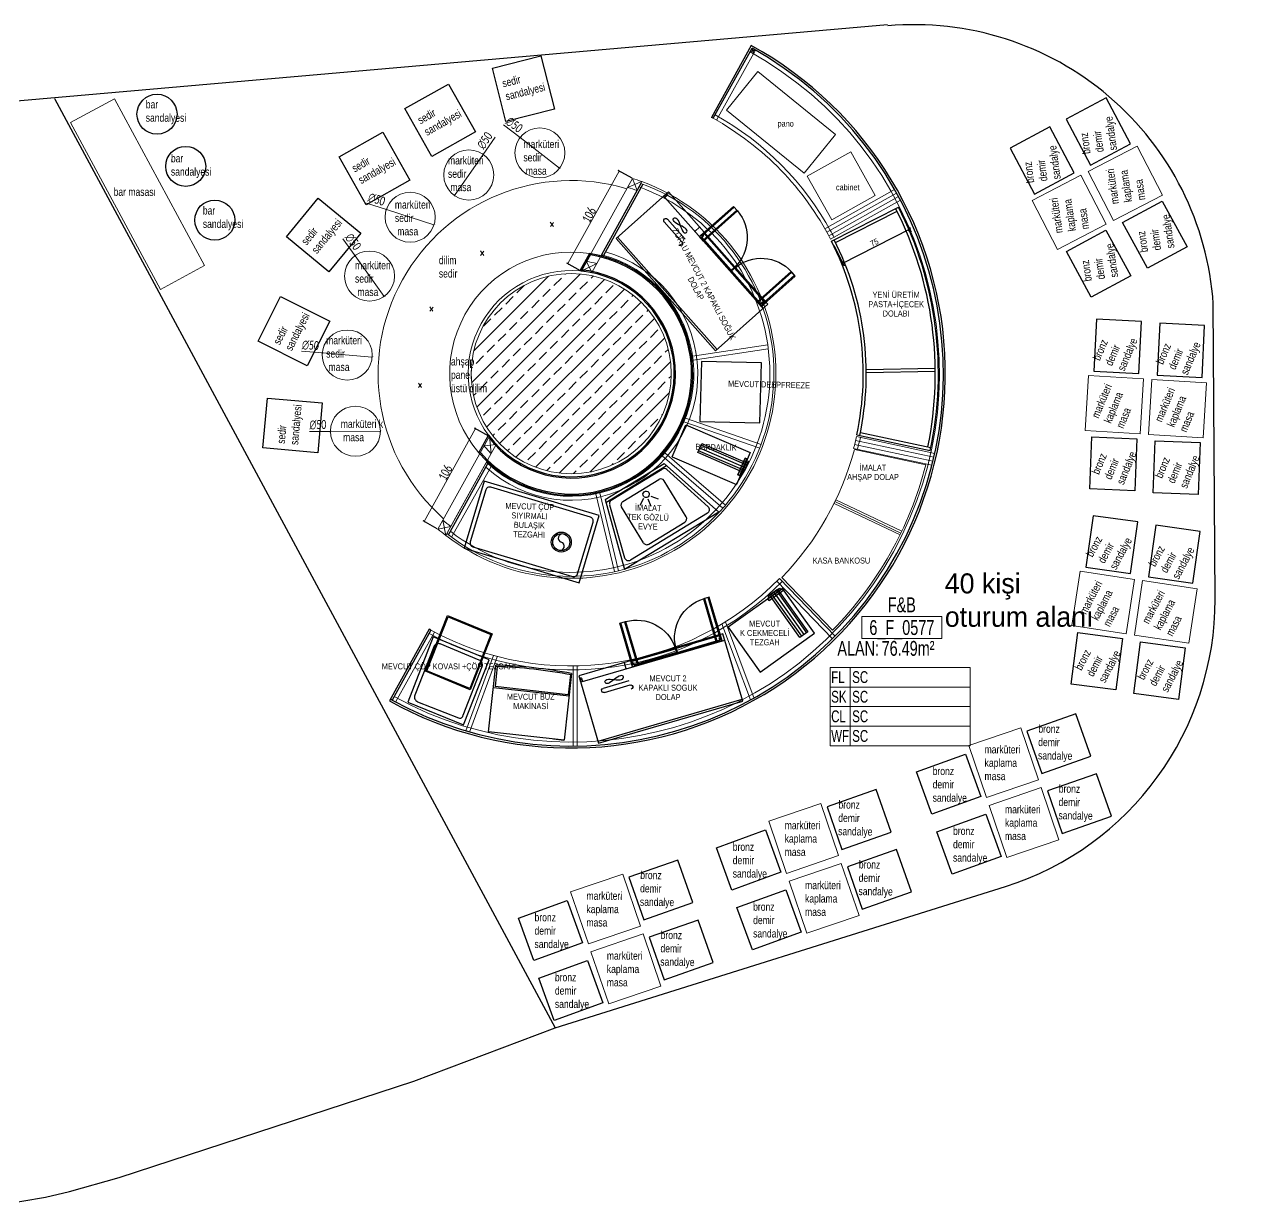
# Model space of a CAD drawing. Header units: millimetres. Extents: x 210628 to 232146, y -111309 to -91563.
# Drawn here: x 224331 to 225564, y -95809 to -94630 of the extents above; entities that cross this region are included whole.
import ezdxf
from ezdxf.enums import TextEntityAlignment as Align

# ---------------------------------------------------------------- set-up
doc = ezdxf.new("R2010")
doc.units = ezdxf.units.MM
doc.header["$PDMODE"] = 2
doc.layers.get('0').update_dxf_attribs({"lineweight": 20})
for name, color, linetype, lineweight in [('ahsap', 34, 'Continuous', 25), ('ahşap kesit', 30, 'Continuous', 30), ('alcıpan', 14, 'Continuous', 25), ('demir-1', 103, 'Continuous', 20), ('KP', 167, 'Continuous', 30), ('mermer', 142, 'Continuous', 15), ('tefris', 30, 'Continuous', 0), ('tefrişoturum', 59, 'Continuous', 25), ('zemin yazı', 7, 'Continuous', 15), ('ölçü', 251, 'Continuous', 5)]:
    doc.layers.add(name, color=color, linetype=linetype, lineweight=lineweight)
for name, color, linetype in [('makine ekipman', 187, 'Continuous'), ('S-COLS', 6, 'Continuous'), ('XR_FA_ARC_F0_UNIFREE$0$A960MN_Other Building', 8, 'Continuous'), ('yazı', 11, 'Continuous')]:
    doc.layers.add(name, color=color, linetype=linetype)
doc.styles.add('ATU', font='GOTHIC.TTF', dxfattribs={"width": 0.8})
doc.styles.add('uban', font='GOTHIC.TTF')
doc.styles.add('UBN', font='GOTHIC.TTF', dxfattribs={"width": 0.8})
doc.styles.add('XR_FA_ARC_F0_GA_ANNO_Room-Tag$0$FA-TXT_ROOM-TAG', font='ARIALN.TTF', dxfattribs={"width": 0.85})
doc.styles.add('Ölçü50', font='calibri.ttf', dxfattribs={"width": 0.7})
doc.dimstyles.new('olcu10', dxfattribs={"dimtxt": 9, "dimasz": 2, "dimexe": 1.25, "dimexo": 0.625, "dimgap": 0.5, "dimtad": 1, "dimdec": 1, "dimrnd": 0.5, "dimzin": 9, "dimtxsty": 'Ölçü50', "dimblk": 'ARCHTICK', "dimcen": 2, "dimclrd": 256, "dimclre": 256, "dimclrt": 6, "dimazin": 2, "dimtfac": 1, "dimtdec": 1, "dimtix": 1, "dimtmove": 0, "dimatfit": 3, "dimldrblk": 'ARCHTICK', "dimfxl": 1, "dimlwd": -1, "dimarcsym": 0})
doc.dimstyles.new('U_DIM_1_20', dxfattribs={"dimtxt": 6, "dimasz": 3, "dimexe": 3, "dimexo": 5, "dimgap": 1, "dimtad": 1, "dimdec": 1, "dimrnd": 0.5, "dimzin": 11, "dimtxsty": 'ATU', "dimblk": 'OBLIQUE', "dimcen": 1.5, "dimdle": 1.25, "dimclrd": 251, "dimclre": 251, "dimclrt": 1, "dimadec": 0, "dimazin": 0, "dimtfac": 1.25, "dimtdec": 1, "dimtix": 1, "dimtofl": 0, "dimtmove": 1, "dimatfit": 3, "dimldrblk": 'OBLIQUE', "dimfxl": 5, "dimtolj": 1, "dimtzin": 0, "dimarcsym": 0})

# ---------------------------------------------------------------- blocks, each defined once
blk = doc.blocks.new('XR_FA_ARC_F0_GA_ANNO_Room-Tag$0$FA-ROOM-TAG')
for points in [[(-400, 109), (400, 109), (400, -109), (-400, -109)], [(-716, -398), (-516, -398), (-516, -594), (-716, -594)], [(-516, -398), (684, -398), (684, -594), (-516, -594)], [(-716, -594), (-516, -594), (-516, -790), (-716, -790)], [(-516, -594), (684, -594), (684, -790), (-516, -790)], [(-716, -790), (-516, -790), (-516, -986), (-716, -986)], [(-516, -790), (684, -790), (684, -986), (-516, -986)], [(-716, -986), (-516, -986), (-516, -1182), (-716, -1182)], [(-516, -986), (684, -986), (684, -1182), (-516, -1182)]]:
    blk.add_lwpolyline(points, close=True)
at = {"style": 'XR_FA_ARC_F0_GA_ANNO_Room-Tag$0$FA-TXT_ROOM-TAG', "width": 0.85}
for s, height, p in [('ALAN:', 148, (-644, -282)), ('FL', 118, (-706, -554)), ('SK', 118, (-706, -750)), ('CL', 118, (-706, -946)), ('WF', 118, (-706, -1142))]:
    blk.add_text(s, height=height, dxfattribs=at).set_placement(p)
blk.add_attdef('ROOM_NAME', text='', height=148, dxfattribs=at).set_placement((0, 301), align=Align.TOP_CENTER)
blk.add_attdef('ROOM_NO', text='', height=148, dxfattribs=at).set_placement((0, 0), align=Align.MIDDLE_CENTER)
for tag, p, height in [('ROOM_AREA', (-202, -282), 148), ('FL_TYPE', (-496, -554), 118), ('SK_TYPE', (-496, -750), 118), ('CL_TYPE', (-496, -946), 118), ('WF_TYPE', (-496, -1142), 118)]:
    blk.add_attdef(tag, p, '', height=height, dxfattribs=at)
at = {"style": 'XR_FA_ARC_F0_GA_ANNO_Room-Tag$0$FA-TXT_ROOM-TAG', "width": 0.85, "flags": 1}
for tag, p in [('ROOM_NAME_TR', (-716, -1332)), ('ROOM_PHASE', (-716, -1482)), ('SUB_ZONE', (-716, -1632)), ('SCOPE', (-716, -1782))]:
    blk.add_attdef(tag, p, '', height=118, dxfattribs=at)
blk = doc.blocks.new('çöp kova1')
at = {"extrusion": (1.52846e-08, -6.3311e-09, 1)}
blk.add_lwpolyline([(0, 0), (-0.9, -60.2), (69.1, -60.2), (70, 0)], close=True, dxfattribs=at)
blk.add_lwpolyline([(4, -9), (4, -53, 0.563333), (8.1, -56.2), (60.1, -56.2, 0.414214), (65.1, -51.2), (66, -9, 0.414214), (61, -4), (9, -4, 0.414214)], format="xyb", close=True, dxfattribs=at)
at = {"extrusion": (1.52846e-08, -6.3311e-09, 1), "elevation": 0}
for points in [[(35.2, -5.3), (95.2, -5.3), (94.3, -53.6), (34.3, -53.6)], [(36.2, -6.3), (94.2, -6.3), (93.3, -52.6), (35.3, -52.6)]]:
    blk.add_lwpolyline(points, close=True, dxfattribs=at)
blk = doc.blocks.new('buzmak')
at = {"extrusion": (1.52846e-08, -6.3311e-09, 1)}
for p, q in [((-65.7, 74.5, 0), (-45.5, 74.5, 0)), ((-45.5, 0.9, 0), (-45.5, 74.5, 0)), ((-44.4, 75.9, 0), (-44.4, 0, 0)), ((-65.6, 0.9, 0), (-45.5, 0.9, 0)), ((0, 10.6, 0), (0, 0.3, 0))]:
    blk.add_line(p, q, dxfattribs=at)
at = {"extrusion": (1.74201e-08, -5.04902e-09, 1)}
blk.add_lwpolyline([(-67, 0), (0, 0), (0, 76), (-67, 76)], dxfattribs=at)
at = {"extrusion": (-1.52846e-08, 6.3311e-09, -1)}
for major_axis, start_param, end_param in [((-501.2, 6.3, 0), -0.08854, 0.063224), ((-499.8, 2.8, 0), -0.081777, 0.070206)]:
    blk.add_ellipse((432.8, 38, 0), major_axis=major_axis, ratio=1, start_param=start_param, end_param=end_param, dxfattribs=at)
blk = doc.blocks.new('pasta+içecekdışhatlar')
at = {"layer": 'makine ekipman'}
for p, q in [((24.1, 72), (-2.1, 1.7)), ((25.9, 68.1), (0.7, 0.7)), ((217.3, 65), (239.3, -0.4)), ((219.2, 68.8), (243.1, -2.3)), ((75.1, -14.8), (84, 53.6)), ((78, -15.2), (87, 53.2))]:
    blk.add_line(p, q, dxfattribs=at)
for centre, radius, start, end in [((126.2, 345.5), 294.9, 249.5311, 288.5735), ((126.2, 345.5), 291.9, 249.531, 288.5735), ((126.2, 345.4), 366.9, 249.5301, 288.5719), ((126.2, 345.5), 363.9, 250.0038, 288.5732)]:
    blk.add_arc(centre, radius, start, end, dxfattribs=at)
blk = doc.blocks.new('dsfsdgfg')
at = {"layer": 'makine ekipman', "extrusion": (-6.33828e-09, 1.52816e-08, 1)}
for p, q in [((226713.4, -84147.3, 0), (226563.4, -84147.3, 0)), ((226563.4, -84147.3, 0), (226563.5, -84217.3, 0)), ((226713.4, -84149.3, 0), (226563.4, -84149.3, 0)), ((226713.5, -84217.3, 0), (226713.4, -84147.3, 0)), ((226693.7, -84194.2, 0), (226667, -84194.2, 0)), ((226667, -84198.5, 0), (226693.7, -84198.5, 0)), ((226711.5, -84210.8, 0), (226563.5, -84210.8, 0)), ((226568.4, -84210.8, 0), (226566.4, -84210.8, 0)), ((226566.4, -84210.8, 0), (226566.4, -84214.3, 0)), ((226572.4, -84210.8, 0), (226566.4, -84210.8, 0)), ((226566.4, -84210.8, 0), (226566.5, -84256.3, 0)), ((226566.4, -84211.3, 0), (226566.4, -84217.3, 0)), ((226566.4, -84212.3, 0), (226566.4, -84216.3, 0)), ((226568.4, -84214.3, 0), (226568.4, -84210.8, 0)), ((226612.6, -84211.3, 0), (226568.4, -84211.3, 0)), ((226612.6, -84212.3, 0), (226568.4, -84212.3, 0)), ((226571.5, -84256.3, 0), (226571.4, -84210.8, 0)), ((226572.5, -84256.3, 0), (226572.4, -84210.8, 0)), ((226612.6, -84217.3, 0), (226612.6, -84211.3, 0)), ((226612.6, -84216.3, 0), (226612.6, -84212.3, 0)), ((226613.3, -84217.3, 0), (226613.3, -84211.3, 0)), ((226613.3, -84211.3, 0), (226657.5, -84211.3, 0)), ((226613.3, -84216.3, 0), (226613.3, -84212.3, 0)), ((226613.3, -84212.3, 0), (226657.5, -84212.3, 0)), ((226653.5, -84210.8, 0), (226659.5, -84210.8, 0)), ((226653.5, -84256.3, 0), (226653.5, -84210.8, 0)), ((226654.5, -84256.3, 0), (226654.5, -84210.8, 0)), ((226657.5, -84214.3, 0), (226657.5, -84210.8, 0)), ((226657.5, -84210.8, 0), (226659.5, -84210.8, 0)), ((226659.5, -84210.8, 0), (226659.5, -84214.3, 0)), ((226659.5, -84210.8, 0), (226659.5, -84256.3, 0)), ((226659.5, -84211.3, 0), (226659.5, -84217.3, 0)), ((226659.5, -84212.3, 0), (226659.5, -84216.3, 0)), ((226666.5, -84217.3, 0), (226666.5, -84211.3, 0)), ((226711.5, -84214.3, 0), (226711.5, -84210.8, 0)), ((226711.5, -84210.8, 0), (226713.5, -84210.8, 0)), ((226713.5, -84210.8, 0), (226713.5, -84214.3, 0)), ((226563.5, -84217.3, 0), (226713.5, -84217.3, 0)), ((226566.4, -84216.3, 0), (226612.6, -84216.3, 0)), ((226566.4, -84217.3, 0), (226612.6, -84217.3, 0)), ((226567.4, -84214.8, 0), (226567.5, -84256.3, 0)), ((226659.5, -84216.3, 0), (226613.3, -84216.3, 0)), ((226659.5, -84217.3, 0), (226613.3, -84217.3, 0)), ((226658.5, -84214.8, 0), (226658.5, -84256.3, 0)), ((226566.5, -84256.3, 0), (226572.5, -84256.3, 0)), ((226567.5, -84256.3, 0), (226571.5, -84256.3, 0)), ((226659.5, -84256.3, 0), (226653.5, -84256.3, 0)), ((226658.5, -84256.3, 0), (226654.5, -84256.3, 0))]:
    blk.add_line(p, q, dxfattribs=at)
at = {"layer": 'makine ekipman', "extrusion": (6.33828e-09, -1.52816e-08, -1)}
blk.add_lwpolyline([(-226687.6, -84205.8), (-226686.1, -84205.7), (-226684.4, -84205.2), (-226682.6, -84204.6), (-226680.6, -84203.8), (-226678.7, -84203.1), (-226676.8, -84202.5), (-226675.1, -84202), (-226673.7, -84201.8), (-226672.5, -84202), (-226671.7, -84202.5), (-226671.2, -84203.1), (-226671, -84203.8), (-226671.2, -84204.6), (-226671.7, -84205.2), (-226672.5, -84205.7), (-226673.7, -84205.8), (-226675.1, -84205.7), (-226676.8, -84205.2), (-226678.7, -84204.6), (-226680.6, -84203.8), (-226682.6, -84203.1), (-226684.4, -84202.5), (-226686.1, -84202), (-226687.6, -84201.8), (-226688.7, -84202), (-226689.6, -84202.5), (-226690.1, -84203.1), (-226690.2, -84203.8), (-226690.1, -84204.6), (-226689.6, -84205.2), (-226688.7, -84205.7)], close=True, dxfattribs=at)
for centre, major_axis, start_param, end_param in [((226667, -84192, 0), (-1.54, 1.54, 0), 3.927168, 7.068761), ((226693.7, -84196.3, 0), (1.54, 1.54, 0), -0.785221, 2.356372), ((226567.4, -84213.6, 0), (0.421, 0.421, 0), -0.785868, 5.497317), ((226658.6, -84213.6, 0), (-0.421, 0.421, 0), 0.784928, 7.068113), ((226712.5, -84213.5, 0), (0.421, 0.421, 0), -0.785868, 5.497317), ((226567.4, -84213.6, 0), (0.884, 0.884, 0), 1.428429, 3.28302), ((226571.8, -84215.5, 0), (28.9, 28.9, 0), 0.830398, 2.340555), ((226654.1, -84215.4, 0), (-28.9, 28.9, 0), 3.94169, 5.451847), ((226658.5, -84213.5, 0), (0.884, 0.884, 0), 1.428429, 3.28302), ((226712.5, -84213.5, 0), (-0.884, 0.884, 0), 2.999873, 4.854463)]:
    blk.add_ellipse(centre, major_axis=major_axis, ratio=1, start_param=start_param, end_param=end_param, dxfattribs=at)
blk = doc.blocks.new('_Oblique')
at = {"color": 0, "linetype": 'ByBlock', "lineweight": -2}
blk.add_line((-0.5, -0.5), (0.5, 0.5), dxfattribs=at)
blk = doc.blocks.new('*D166')
at = {"layer": 'DEFPOINTS', "color": 0, "transparency": 16777216}
for p in [(225204.4, -94811.9), (225215.6, -94833.9), (225137.6, -94845.9)]:
    blk.add_point(p, dxfattribs=at)
at = {"layer": 'ölçü', "color": 251, "lineweight": -2, "transparency": 16777216}
for p, q in [((225206.7, -94816.3), (225217, -94836.6)), ((225147.7, -94868.5), (225216.7, -94833.4)), ((225139.8, -94850.4), (225150.2, -94870.6))]:
    blk.add_line(p, q, dxfattribs=at)
at = {"layer": 'ölçü', "color": 251, "lineweight": -2, "transparency": 16777216, "xscale": 3, "yscale": 3, "zscale": 3}
for p, rotation in [((225215.6, -94833.9), 26.97541801354265), ((225148.8, -94868), 206.9754180135426)]:
    blk.add_blockref('_Oblique', p, dxfattribs=dict(at, rotation=rotation))
at = {"layer": 'ölçü', "color": 1, "transparency": 16777216, "insert": (225180.4, -94847.3), "char_height": 6, "attachment_point": 5, "rotation": 26.9754, "style": 'ATU'}
blk.add_mtext('\\A1;75', dxfattribs=at)
blk = doc.blocks.new('_ArchTick')
at = {"color": 0, "linetype": 'ByBlock', "const_width": 0.15}
blk.add_lwpolyline([(-0.5, -0.5), (0.5, 0.5)], dxfattribs=at)
blk = doc.blocks.new('*D167')
at = {"layer": 'DEFPOINTS', "color": 0, "transparency": 16777216}
for p in [(224781.9, -95033.3), (224795.7, -95041, 0), (224744.2, -95133.6, 0)]:
    blk.add_point(p, dxfattribs=at)
at = {"layer": 'ölçü', "transparency": 16777216}
blk.add_line((224730.5, -95126), (224781.9, -95033.3), dxfattribs=at)
at = {"layer": 'ölçü', "lineweight": -2, "transparency": 16777216}
for p, q in [((224795.1, -95040.7), (224780.8, -95032.7)), ((224743.6, -95133.3), (224729.4, -95125.4))]:
    blk.add_line(p, q, dxfattribs=at)
at = {"layer": 'ölçü', "transparency": 16777216, "xscale": 2, "yscale": 2, "zscale": 2}
for p, rotation in [((224781.9, -95033.3), 60.95190575358134), ((224730.5, -95126), 240.9519057535813)]:
    blk.add_blockref('_ArchTick', p, dxfattribs=dict(at, rotation=rotation))
at = {"layer": 'ölçü', "color": 6, "transparency": 16777216, "insert": (224751.7, -95077.2), "char_height": 9, "attachment_point": 5, "rotation": 60.9519, "style": 'Ölçü50'}
blk.add_mtext('106', dxfattribs=at)
blk = doc.blocks.new('*D168')
at = {"layer": 'DEFPOINTS', "color": 0, "transparency": 16777216}
for p in [(224938.8, -94783.3, 0), (224874, -94868.4), (224887.4, -94875.8, 0)]:
    blk.add_point(p, dxfattribs=at)
at = {"layer": 'ölçü', "transparency": 16777216}
blk.add_line((224925.4, -94775.9), (224874, -94868.4), dxfattribs=at)
at = {"layer": 'ölçü', "lineweight": -2, "transparency": 16777216}
for p, q in [((224938.2, -94783), (224924.3, -94775.2)), ((224886.8, -94875.5), (224872.9, -94867.8))]:
    blk.add_line(p, q, dxfattribs=at)
at = {"layer": 'ölçü', "transparency": 16777216, "xscale": 2, "yscale": 2, "zscale": 2}
for p, rotation in [((224925.4, -94775.9), 60.94747749124182), ((224874, -94868.4), 240.9474774912419)]:
    blk.add_blockref('_ArchTick', p, dxfattribs=dict(at, rotation=rotation))
at = {"layer": 'ölçü', "color": 6, "transparency": 16777216, "insert": (224895.3, -94819.7), "char_height": 9, "attachment_point": 5, "rotation": 60.9475, "style": 'Ölçü50'}
blk.add_mtext('106', dxfattribs=at)
blk = doc.blocks.new('fhgfgh')
at = {"layer": 'tefris', "linetype": 'Continuous'}
blk.add_lwpolyline([(229996.1, -96600), (229978.3, -96548), (230030.4, -96530.2), (230048.1, -96582.3)], close=True, dxfattribs=at)
at = {"layer": 'tefrişoturum'}
for points in [[(230100.5, -96558.7), (230085.5, -96516.3), (230036.5, -96533.5), (230051.4, -96576)], [(229941.5, -96616.7), (229926.1, -96574.4), (229975, -96556.6), (229990.3, -96598.9)]]:
    blk.add_lwpolyline(points, close=True, dxfattribs=at)
at = {"layer": 'yazı', "char_height": 8, "attachment_point": 1, "style": 'UBN'}
for s, insert, rotation in [('bronz \\Pdemir\\Psandalye', (230048, -96527.2), 359.2314), ('marküteri\\Pkaplama \\Pmasa', (229994.2, -96547.9), 359.8821), ('bronz \\Pdemir\\Psandalye', (229942.3, -96569.5), 359.8821)]:
    blk.add_mtext_dynamic_manual_height_columns(s, width=49.273, gutter_width=0.2, heights=[0], dxfattribs=dict(at, insert=insert, rotation=rotation))
blk = doc.blocks.new('evye')
for p, q in [((28.1, -2.7), (8.4, -72.7)), ((29.1, -9.5), (14.5, -62.6)), ((27.2, -5.7), (98.1, -5.7)), ((28.1, -2.7), (97.2, -2.7)), ((33, -6.6), (92.5, -6.6)), ((96.3, -9.4), (112.2, -62.5)), ((97.2, -2.7), (118.5, -72.7)), ((38.3, -59.6), (38.3, -17.6)), ((42.3, -13.6), (84.3, -13.6)), ((88.3, -59.6), (88.3, -17.6)), ((118.5, -72.7), (8.4, -72.7)), ((108.4, -67.7), (18.3, -67.7)), ((42.3, -63.6), (84.3, -63.6))]:
    blk.add_line(p, q)
at = {"extrusion": (-3.1669e-08, -1.40285e-08, 1)}
for p, q in [((61.4, -22, 0), (54.6, -26, 0)), ((64.8, -24.5, 0), (63.6, -32.3, 0)), ((68.7, -23.7, 0), (73.6, -29.8, 0))]:
    blk.add_line(p, q, dxfattribs=at)
for centre, start, end in [((33, -10.6), 90, 163.3134), ((92.5, -10.6), 17.8662, 90), ((42.3, -17.6), 90, 180), ((84.3, -17.6), 0, 90), ((42.3, -59.6), 180, 270), ((84.3, -59.6), 270, 0), ((18.3, -63.7), 163.3134, 270), ((108.4, -63.7), 270, 17.8662)]:
    blk.add_arc(centre, 4, start, end)
blk.add_ellipse((65.8, -19.7, 0), major_axis=(-0.26, 3.18, 0), ratio=1, start_param=1.640450345151218, end_param=7.923635652330804, dxfattribs=at)
blk = doc.blocks.new('bulaşık tezgah')
at = {"ltscale": 50, "extrusion": (1.52846e-08, -6.3311e-09, 1)}
blk.add_lwpolyline([(-70, 0), (-70, -120), (0, -120), (0, 0)], close=True, dxfattribs=at)
blk.add_lwpolyline([(-66, -8), (-66, -112, 0.414214), (-62, -116), (-8, -116, 0.414214), (-4, -112), (-4, -8, 0.414214), (-8, -4), (-62, -4, 0.414214)], format="xyb", close=True, dxfattribs=at)
for radius in [10, 8.5]:
    blk.add_circle((-36.2, -91.3, 0), radius, dxfattribs=at)
for centre, start, end in [((-40.5, -91.3, 0), 180, 0), ((-32, -91.3, 0), 0, 180)]:
    blk.add_arc(centre, 4.25, start, end, dxfattribs=at)
blk = doc.blocks.new('SDFSG')
at = {"layer": 'makine ekipman'}
for p, q in [((221215.1, -95592), (221275.1, -95592)), ((221215.1, -95652), (221215.1, -95592)), ((221275.1, -95592), (221275.1, -95652)), ((221275.1, -95652), (221215.1, -95652))]:
    blk.add_line(p, q, dxfattribs=at)
blk = doc.blocks.new('bardaklıkemaar')
at = {"ltscale": 50, "extrusion": (-5.24232e-09, 1.90091e-08, 1)}
for p, q in [((0, 0, 0), (-34.3, -6.9)), ((0, 0), (13.8, -68.6, 0)), ((-34.3, -6.9), (-20.5, -75.5, 0)), ((-20.5, -75.5, 0), (13.8, -68.6, 0))]:
    blk.add_line(p, q, dxfattribs=at)
at = {"ltscale": 50}
for p, q in [((-1.6, -73.6, 0), (-11.5, -24.6, 0)), ((-7.5, -74.8, 0), (-17.4, -25.8, 0)), ((-4.5, -74.2, 0), (-14.4, -25.2, 0))]:
    blk.add_line(p, q, dxfattribs=at)
at = {"ltscale": 50, "extrusion": (-5.24232e-09, 1.90091e-08, 1), "elevation": 0}
for points in [[(-9.4, -75.2), (0.3, -73.2), (-9.6, -24.2), (-19.3, -26.2)], [(-13.5, -73.7), (4.3, -70.1), (3.9, -68.1), (-13.9, -71.7)], [(-11.5, -75.4), (2.3, -72.6), (1.9, -70.6), (-11.9, -73.4)]]:
    blk.add_lwpolyline(points, close=True, dxfattribs=at)
at = {"extrusion": (-5.24232e-09, 1.90091e-08, 1), "elevation": 0, "flags": 128}
for points in [[(4.2, -70.1), (-13.5, -73.7), (-13.8, -71.7), (-13.5, -73.7), (4.2, -70.1), (3.9, -68.1)], [(3.9, -68.1), (-13.8, -71.7), (3.9, -68.1)]]:
    blk.add_lwpolyline(points, close=True, dxfattribs=at)
blk = doc.blocks.new('kahveçekmece-flat-1')
for p, q in [((-2.3, 53.6), (50, 53.6)), ((-2.3, 50.6), (50, 50.5)), ((2, 41.9), (2, 60)), ((-2.3, 47.6), (50, 47.6))]:
    blk.add_line(p, q)
at = {"extrusion": (-1.39832e-08, -1.12909e-08, 1), "elevation": 0}
for points in [[(-2.3, 45.6), (-2.3, 55.5), (50, 55.5), (50, 45.6)], [(-2, 43.6), (-2, 57.6), (0, 57.6), (0, 43.6)]]:
    blk.add_lwpolyline(points, close=True, dxfattribs=at)
at = {"extrusion": (-1.52846e-08, 6.3311e-09, 1), "elevation": 0}
blk.add_lwpolyline([(55.1, -6.9), (55, 60), (0, 60), (0.1, -6.9)], close=True, dxfattribs=at)
at = {"extrusion": (-1.52846e-08, 6.3311e-09, 1), "elevation": 0, "flags": 128}
blk.add_lwpolyline([(0, 60), (0, 41.9), (2, 41.9), (0, 41.9), (0, 60), (2, 60)], close=True, dxfattribs=at)
blk = doc.blocks.new('*D158')
at = {"layer": 'DEFPOINTS', "color": 0, "transparency": 16777216}
for p in [(224692.7, -94814.3, 0), (224740.3, -94829.8, 0)]:
    blk.add_point(p, dxfattribs=at)
at = {"layer": 'ölçü', "transparency": 16777216}
for p in [(224672.9, -94807.9), (224740.3, -94829.8)]:
    blk.add_line(p, (224692.7, -94814.3), dxfattribs=at)
at = {"layer": 'ölçü', "transparency": 16777216, "xscale": 2, "yscale": 2, "zscale": 2}
for p, rotation in [((224692.7, -94814.3), 342.0016894127354), ((224740.3, -94829.8), 162.0016894127354)]:
    blk.add_blockref('_ArchTick', p, dxfattribs=dict(at, rotation=rotation))
at = {"layer": 'ölçü', "color": 6, "transparency": 16777216, "insert": (224683, -94804.3), "char_height": 9, "attachment_point": 5, "rotation": 342.0017, "style": 'Ölçü50'}
blk.add_mtext('∅50', dxfattribs=at)
blk = doc.blocks.new('*D159')
at = {"layer": 'DEFPOINTS', "color": 0, "transparency": 16777216}
for p in [(224826.3, -94742.5, 0), (224865.9, -94773.1, 0)]:
    blk.add_point(p, dxfattribs=at)
at = {"layer": 'ölçü', "transparency": 16777216}
for p in [(224809.9, -94729.7), (224865.9, -94773.1)]:
    blk.add_line(p, (224826.3, -94742.5), dxfattribs=at)
at = {"layer": 'ölçü', "transparency": 16777216, "xscale": 2, "yscale": 2, "zscale": 2}
for p, rotation in [((224826.3, -94742.5), 322.2430683865826), ((224865.9, -94773.1), 142.2430683865826)]:
    blk.add_blockref('_ArchTick', p, dxfattribs=dict(at, rotation=rotation))
at = {"layer": 'ölçü', "color": 6, "transparency": 16777216, "insert": (224820.5, -94729.7), "char_height": 9, "attachment_point": 5, "rotation": 322.2431, "style": 'Ölçü50'}
blk.add_mtext('∅50', dxfattribs=at)
blk = doc.blocks.new('*D160')
at = {"layer": 'DEFPOINTS', "color": 0, "transparency": 16777216}
for p in [(224789.4, -94759.3, 0), (224760.8, -94800.3, 0)]:
    blk.add_point(p, dxfattribs=at)
at = {"layer": 'ölçü', "transparency": 16777216}
for p in [(224801.3, -94742.2), (224760.8, -94800.3)]:
    blk.add_line(p, (224789.4, -94759.3), dxfattribs=at)
at = {"layer": 'ölçü', "transparency": 16777216, "xscale": 2, "yscale": 2, "zscale": 2}
for p, rotation in [((224789.4, -94759.3), 235.140615367656), ((224760.8, -94800.3), 55.14061536765603)]:
    blk.add_blockref('_ArchTick', p, dxfattribs=dict(at, rotation=rotation))
at = {"layer": 'ölçü', "color": 6, "transparency": 16777216, "insert": (224791.1, -94745.4), "char_height": 9, "attachment_point": 5, "rotation": 55.1406, "style": 'Ölçü50'}
blk.add_mtext('∅50', dxfattribs=at)
blk = doc.blocks.new('*D161')
at = {"layer": 'DEFPOINTS', "color": 0, "transparency": 16777216}
for p in [(224661.4, -94860.5, 0), (224690.5, -94901.1, 0)]:
    blk.add_point(p, dxfattribs=at)
at = {"layer": 'ölçü', "transparency": 16777216}
for p in [(224649.2, -94843.6), (224690.5, -94901.1)]:
    blk.add_line(p, (224661.4, -94860.5), dxfattribs=at)
at = {"layer": 'ölçü', "transparency": 16777216, "xscale": 2, "yscale": 2, "zscale": 2}
for p, rotation in [((224661.4, -94860.5), 305.7002159248765), ((224690.5, -94901.1), 125.7002159248765)]:
    blk.add_blockref('_ArchTick', p, dxfattribs=dict(at, rotation=rotation))
at = {"layer": 'ölçü', "color": 6, "transparency": 16777216, "insert": (224659.5, -94846.6), "char_height": 9, "attachment_point": 5, "rotation": 305.7002, "style": 'Ölçü50'}
blk.add_mtext('∅50', dxfattribs=at)
blk = doc.blocks.new('*D162')
at = {"layer": 'DEFPOINTS', "color": 0, "transparency": 16777216}
for p in [(224628.7, -94957.7, 0), (224678.6, -94961.8, 0)]:
    blk.add_point(p, dxfattribs=at)
at = {"layer": 'ölçü', "transparency": 16777216}
for p in [(224608, -94955.9), (224678.6, -94961.8)]:
    blk.add_line(p, (224628.7, -94957.7), dxfattribs=at)
at = {"layer": 'ölçü', "transparency": 16777216, "xscale": 2, "yscale": 2, "zscale": 2}
for p, rotation in [((224628.7, -94957.7), 355.2436093872661), ((224678.6, -94961.8), 175.2436093872662)]:
    blk.add_blockref('_ArchTick', p, dxfattribs=dict(at, rotation=rotation))
at = {"layer": 'ölçü', "color": 6, "transparency": 16777216, "insert": (224616.9, -94950.1), "char_height": 9, "attachment_point": 5, "rotation": 355.2436, "style": 'Ölçü50'}
blk.add_mtext('∅50', dxfattribs=at)
blk = doc.blocks.new('*D163')
at = {"layer": 'DEFPOINTS', "color": 0, "transparency": 16777216}
for p in [(224636.8, -95036, 0), (224686.8, -95035.9, 0)]:
    blk.add_point(p, dxfattribs=at)
at = {"layer": 'ölçü', "transparency": 16777216}
for p in [(224615.9, -95036), (224686.8, -95035.9)]:
    blk.add_line(p, (224636.8, -95036), dxfattribs=at)
at = {"layer": 'ölçü', "transparency": 16777216, "xscale": 2, "yscale": 2, "zscale": 2}
for p, rotation in [((224636.8, -95036), 0.1019767003898655), ((224686.8, -95035.9), 180.1019767003899)]:
    blk.add_blockref('_ArchTick', p, dxfattribs=dict(at, rotation=rotation))
at = {"layer": 'ölçü', "color": 6, "transparency": 16777216, "insert": (224624.3, -95029.4), "char_height": 9, "attachment_point": 5, "rotation": 0.102, "style": 'Ölçü50'}
blk.add_mtext('∅50', dxfattribs=at)
blk = doc.blocks.new('fdhg')
at = {"layer": 'tefrişoturum'}
blk.add_lwpolyline([(230072.7, -95630.2), (230122.7, -95630.2), (230122.7, -95685.2), (230072.7, -95685.2)], close=True, dxfattribs=at)
at = {"layer": 'yazı', "insert": (230078.5, -95643.6), "char_height": 8, "attachment_point": 1, "style": 'UBN'}
blk.add_mtext_dynamic_manual_height_columns('sedir\\Psandalyesi', width=49.273, gutter_width=0.2, heights=[0], dxfattribs=at)

msp = doc.modelspace()

# ---------------------------------------------------------------- hatches: boundary and pattern name
at = {"layer": 'S-COLS', "lineweight": 5}
h = msp.add_hatch(dxfattribs=at)
h.set_pattern_fill('FP_2837', color=256, scale=0.1, style=0, pattern_type=2)
h.set_pattern_definition([(45, (156477.345, -127378.353), (-14.826403, 14.826403), []), (45, (156492.171, -127378.353), (-14.826403, 14.826403), [10.4838, -5.2419])])
h.paths.add_polyline_path([(224877.34, -95078.35), (224888.54, -95077.72), (224899.6, -95075.85), (224910.37, -95072.74), (224920.73, -95068.45), (224930.55, -95063.03), (224939.69, -95056.54), (224948.06, -95049.06), (224955.53, -95040.7), (224962.02, -95031.56), (224967.44, -95021.74), (224971.73, -95011.38), (224974.84, -95000.61), (224976.72, -94989.55), (224977.34, -94978.35), (224976.72, -94967.16), (224974.84, -94956.1), (224971.73, -94945.33), (224967.44, -94934.96), (224962.02, -94925.15), (224955.53, -94916), (224948.06, -94907.64), (224939.32, -94899.9), (224930.55, -94893.68), (224920.73, -94888.26), (224910.37, -94883.96), (224899.6, -94880.86), (224888.54, -94878.98), (224877.34, -94878.35), (224866.15, -94878.98), (224855.09, -94880.86), (224844.32, -94883.96), (224833.96, -94888.26), (224824.14, -94893.68), (224815, -94900.17), (224806.63, -94907.64), (224799.16, -94916), (224792.67, -94925.15), (224787.25, -94934.96), (224782.96, -94945.33), (224779.85, -94956.1), (224777.97, -94967.16), (224777.34, -94978.35), (224777.97, -94989.55), (224779.85, -95000.61), (224782.96, -95011.38), (224787.25, -95021.74), (224792.67, -95031.56), (224799.16, -95040.7), (224806.63, -95049.06), (224815, -95056.54), (224824.14, -95063.03), (224834.77, -95068.79), (224844.32, -95072.74), (224855.09, -95075.85), (224866.15, -95077.72)], flags=0)

# ---------------------------------------------------------------- linework, layer by layer
at = {"elevation": 0}
for points in [[(225064.01, -94676.29), (225141.64, -94739.32), (225110.13, -94778.14), (225032.49, -94715.11)], [(225113.23, -94781.18), (225156.8, -94756.64), (225181.33, -94800.2), (225137.77, -94824.74)]]:
    msp.add_lwpolyline(points, close=True, dxfattribs=at)
at = {"layer": 'ahsap', "elevation": 0}
msp.add_lwpolyline([(224830.38, -95066.4), (224830.38, -95066.39)], dxfattribs=at)
at = {"layer": 'ahsap'}
msp.add_arc((224881.29, -94980.48, 0), 359.35, 346.79825, 346.79844, dxfattribs=at)
at = {"layer": 'ahşap kesit'}
for p, q in [((225019.24, -94723.15, 0), (225058.12, -94653.23, 0)), ((224735.56, -95233.61, 0), (224695.74, -95305.3, 0)), ((224737.31, -95234.58, 0), (224698.47, -95304.52, 0))]:
    msp.add_line(p, q, dxfattribs=at)
at = {"layer": 'ahşap kesit', "elevation": 0}
for points in [[(225057.33, -94650.51), (225017.72, -94722.31)], [(225019.24, -94723.15), (225017.72, -94722.31)], [(224947.17, -94788.23), (224907.8, -94859.68)], [(224949.07, -94788.94), (224909.82, -94860.21)], [(224909.82, -94860.21), (224907.8, -94859.68)], [(224754.71, -95139.42), (224794.24, -95068.25)], [(224794.24, -95068.25), (224792.73, -95066.85)], [(224754.71, -95139.42), (224753.11, -95138.18)], [(224737.31, -95234.58), (224735.56, -95233.61)], [(224698.47, -95304.52), (224696.71, -95303.56)]]:
    msp.add_lwpolyline(points, dxfattribs=at)
at = {"layer": 'ahşap kesit'}
for radius, start, end in [(374, 240.95044, 61.23298), (372, 241.25848, 60.92557)]:
    msp.add_arc((224877.34, -94978.35, 0), radius, start, end, dxfattribs=at)
at = {"layer": 'alcıpan', "elevation": 0}
for points in [[(224895.73, -94858.24), (224886.02, -94875.71)], [(224897.04, -94858.45), (224887.38, -94875.84)], [(224785.14, -95057.35), (224794.84, -95039.87)]]:
    msp.add_lwpolyline(points, dxfattribs=at)
at = {"layer": 'alcıpan'}
for centre, radius, start, end in [((224877.46, -94978.36, 0), 121.5, 220.54957, 81.3513), ((224877.46, -94978.36, 0), 120.25, 220.9632, 81.57297), ((224877.46, -94978.36, 0), 103, 216.67043, 85.23044), ((224877.46, -94978.36, 0), 104.25, 217.72964, 84.92091), ((224877.34, -94978.35, 0), 201, 240.95414, 240.95448)]:
    msp.add_arc(centre, radius, start, end, dxfattribs=at)
at = {"layer": 'demir-1'}
for p, q in [((225022.72, -94725.11, 0), (225061.61, -94655.17, 0)), ((224887.38, -94875.84, 0), (224938.79, -94783.27, 0)), ((225130.93, -94833.58, 0), (225200.67, -94794.37, 0)), ((225132.89, -94837.06, 0), (225202.63, -94797.86, 0)), ((225134.8, -94840.58, 0), (225204.59, -94801.35, 0)), ((224897.96, -94877.41, 0), (224934.32, -94811.92, 0)), ((225136.66, -94844.12, 0), (225206.55, -94804.83, 0)), ((224998.61, -94960.74, 0), (225073.83, -94949.66, 0)), ((224999.19, -94964.7, 0), (225074.41, -94953.62, 0)), ((224991.6, -95022.83, 0), (225067.25, -95048.96, 0)), ((224990.08, -95026.54, 0), (225065.82, -95052.7, 0)), ((224790.42, -95050.4, 0), (224802.59, -95049.09, 0)), ((224795.67, -95040.96, 0), (224797.52, -95058.23, 0)), ((225160.65, -95049.08, 0), (225238.92, -95065.8, 0)), ((225161.59, -95045.19, 0), (225239.84, -95061.9, 0)), ((225162.48, -95041.29, 0), (225240.72, -95058, 0)), ((224968.48, -95060.34, 0), (225029.01, -95112.66, 0)), ((224971.09, -95057.31, 0), (225031.63, -95109.63, 0)), ((225159.65, -95052.96, 0), (225237.96, -95069.68, 0)), ((225160.38, -95054.13, 0), (225231.84, -95069.4, 0)), ((224752.13, -95139.96, 0), (224792.73, -95066.85, 0)), ((224902.06, -95098.36, 0), (224920.75, -95176.17, 0)), ((224905.96, -95097.5, 0), (224924.65, -95175.28, 0)), ((225140.09, -95108.02, 0), (225206.01, -95139.44, 0)), ((225140.97, -95106.22, 0), (225206.88, -95137.63, 0)), ((225141.84, -95104.42, 0), (225207.74, -95135.83, 0)), ((224744.2, -95133.63, 0), (224757.03, -95131.12, 0)), ((224752.13, -95139.96, 0), (224749.14, -95124.72, 0)), ((225082.87, -95185.77, 0), (225138.41, -95243.3, 0)), ((225085.69, -95182.94, 0), (225141.29, -95240.52, 0)), ((225087.84, -95182.17, 0), (225138.57, -95234.71, 0)), ((224740.83, -95236.48, 0), (224701.98, -95306.43, 0)), ((224879.42, -95270.35, 0), (224879.26, -95350.35, 0)), ((224883.42, -95270.35, 0), (224883.26, -95350.36, 0))]:
    msp.add_line(p, q, dxfattribs=at)
at = {"layer": 'demir-1', "elevation": 0}
for points in [[(224948.14, -94786.46), (224933.83, -94792.21)], [(224938.79, -94783.27), (224943.26, -94795.33)], [(224903.03, -94868.3), (224887.42, -94875.79)], [(224892.66, -94866.36), (224897.96, -94877.42)], [(224892.81, -94876.52), (224892.82, -94876.51)], [(224744.2, -95133.63), (224795.67, -95040.96)], [(224753.11, -95138.18), (224802.59, -95049.09)], [(224757.95, -95141.83), (224797.29, -95070.99)], [(225027.99, -95228.44), (225056.56, -95304.34)], [(225031.48, -95226.36), (225060.3, -95302.93)], [(224799.77, -95259.82), (224772.12, -95335.16)], [(224803.53, -95261.19), (224775.88, -95336.54)]]:
    msp.add_lwpolyline(points, dxfattribs=at)
at = {"layer": 'demir-1'}
msp.add_circle((224877.46, -94978.36, 0), 100, dxfattribs=at)
for centre, radius, start, end in [((224877.34, -94978.35, 0), 368, 241.26183, 60.92347), ((224877.34, -94978.35, 0), 292, 27.36826, 60.92557), ((224877.33, -94978.37, 0), 296.02, 28.6827, 60.92376), ((224877.46, -94978.36, 0), 202.5, 232.68807, 69.86457), ((224877.46, -94978.36, 0), 204.5, 69.77864, 72.54736), ((224877.46, -94978.36, 0), 198.5, 232.52037, 70.04169), ((224877.46, -94978.36, 0), 194.5, 70.22618, 73.15235), ((224877.34, -94978.35, 0), 296, 27.39493, 28.98643), ((224877.46, -94978.36, 0), 126.5, 227.6508, 74.24404), ((224877.46, -94978.36, 0), 122.5, 227.20815, 75.65798), ((224877.46, -94978.36, 0), 126.5, 75.18319, 75.18949), ((224876.83, -94979.51, 0), 104.25, 78.30643, 84.17109), ((224876.83, -94979.51, 0), 114.25, 76.74618, 82.03901), ((224875.24, -94980.59, 0), 109.86, 219.45752, 224.96704), ((224877.34, -94978.35, 0), 292, 345.19707, 347.55274), ((224877.34, -94978.35, 0), 296, 345.23424, 347.55274), ((224877.34, -94978.35, 0), 293, 315.92366, 345.01067), ((224877.34, -94978.35, 0), 366, 315.53929, 345.59634), ((224878.32, -94973.35, 0), 209, 230.07656, 232.85923), ((224878.32, -94973.35, 0), 199, 229.52287, 232.4465), ((224877.34, -94978.35, 0), 296, 241.33757, 315.50117), ((224877.34, -94978.35, 0), 292, 241.34288, 315.52177)]:
    msp.add_arc(centre, radius, start, end, dxfattribs=at)
at = {"layer": 'KP', "elevation": 0}
for points in [[(225061.6, -94655.19), (225056.18, -94656.73)], [(225058.12, -94653.23), (225059.67, -94658.7)]]:
    msp.add_lwpolyline(points, dxfattribs=at)
at = {"layer": 'mermer', "elevation": 0}
for points in [[(224947.17, -94788.23), (224948.14, -94786.46)], [(224924.16, -94890.07), (224924.16, -94890.07)]]:
    msp.add_lwpolyline(points, dxfattribs=at)
at = {"layer": 'mermer'}
msp.add_arc((224877.46, -94978.36, 0), 204.5, 232.20596, 69.86457, dxfattribs=at)
at = {"layer": 'tefris', "linetype": 'Continuous', "elevation": 0}
msp.add_lwpolyline([(224376.91, -94727.39), (224420.88, -94703.6), (224511.1, -94870.31), (224467.12, -94894.11), (224376.91, -94727.39)], dxfattribs=at)
at = {"layer": 'tefris', "elevation": 0}
for points in [[(224859.64, -94831.26), (224856.57, -94826.9)], [(224856.62, -94831.29), (224859.65, -94827.21)], [(224789.96, -94860.14), (224786.89, -94855.78)], [(224786.94, -94860.17), (224789.97, -94856.09)], [(224739.32, -94915.83), (224736.25, -94911.47)], [(224736.3, -94915.86), (224739.33, -94911.78)], [(224727.84, -94992.13), (224724.77, -94987.77)], [(224724.82, -94992.16), (224727.85, -94988.08)]]:
    msp.add_lwpolyline(points, dxfattribs=at)
at = {"layer": 'tefris', "linetype": 'Continuous'}
for centre in [(224846.11, -94757.79, 0), (224775.1, -94779.83, 0), (224716.51, -94822.07, 0), (224675.95, -94880.79, 0), (224653.65, -94959.73, 0), (224661.77, -95035.91, 0)]:
    msp.add_circle(centre, 25, dxfattribs=at)
at = {"layer": 'tefris'}
for radius, start, end in [(193, 73.24864, 228.65471), (121.5, 81.3513, 220.54957), (103, 85.23044, 216.67043)]:
    msp.add_arc((224877.46, -94978.36, 0), radius, start, end, dxfattribs=at)
at = {"layer": 'tefrişoturum'}
for centre in [(224463.52, -94719.1, 0), (224492.17, -94771.21, 0), (224521.25, -94824.96, 0)]:
    msp.add_circle(centre, 20, dxfattribs=at)
at = {"layer": 'XR_FA_ARC_F0_UNIFREE$0$A960MN_Other Building', "elevation": 0}
for points in [[(225193.41, -94629.89), (224113.82, -94724.33)], [(224304.57, -95809.32), (224351.96, -95801.18), (224376.22, -95795.65), (224425.85, -95781.66), (224720.04, -95685.26), (224861.49, -95632.1)]]:
    msp.add_lwpolyline(points, dxfattribs=at)
msp.add_lwpolyline([(224361.01, -94703.33), (224861.49, -95632.1), (225311.45, -95490.84, 0.3268739), (225520.97, -95203.59), (225519.12, -94908.66, 0.4203782), (225193.71, -94630.84)], format="xyb", dxfattribs=at)

# ---------------------------------------------------------------- block references
at = {"xscale": 0.1, "yscale": 0.1, "zscale": 0.1}
msp.add_blockref('XR_FA_ARC_F0_GA_ANNO_Room-Tag$0$FA-ROOM-TAG', (225207.84, -95232.03), dxfattribs=at).add_auto_attribs({'ROOM_NO': '6_F_0577', 'ROOM_NAME': 'F&B', 'ROOM_AREA': '76.49m²', 'FL_TYPE': 'SC', 'SK_TYPE': 'SC', 'CL_TYPE': 'SC', 'WF_TYPE': 'SC'})
at = {"layer": 'demir-1'}
for name, p, rotation in [('fhgfgh', (164076.86, -336586.76, 0), 98.53601386697426), ('fhgfgh', (164020.67, -336615.79, 0), 98.53601386697426), ('dsfsdgfg', (312261.91, -320345.97, 0), 131.5349053739711), ('pasta+içecekdışhatlar', (225237.64, -95052.68, 0), 98.412096566602), ('fhgfgh', (48900.06, -271280.66, 0), 67.73341738475705), ('fhgfgh', (48963.19, -271284.49, 0), 67.73341738475705), ('fhgfgh', (33665.12, -254785.06, 0), 62.54263806874167), ('fhgfgh', (33727.63, -254794.59, 0), 62.54263806874167), ('dsfsdgfg', (466106.16, -112714.87, 0), 196.2445769861382)]:
    msp.add_blockref(name, p, dxfattribs=dict(at, rotation=rotation))
at = {"layer": 'demir-1', "xscale": -1, "rotation": 178.6184438871238}
msp.add_blockref('SDFSG', (1550.49, -185256.72, 0), dxfattribs=at)
at = {"layer": 'demir-1'}
for p in [(-4703.63, 1198.11, 0), (-4683.26, 1138.25, 0), (-4903.42, 1122.37, 0), (-4883.05, 1062.5, 0), (-5101.5, 1051.91, 0), (-5081.13, 992.04, 0)]:
    msp.add_blockref('fhgfgh', p, dxfattribs=at)
at = {"layer": 'makine ekipman', "extrusion": (-9.70755e-09, 4.18251e-09, 1), "xscale": -1, "rotation": 78.0984615973814}
msp.add_blockref('bardaklıkemaar', (224978.2, -95061.56, 0), dxfattribs=at)
at = {"layer": 'makine ekipman', "extrusion": (7.53007e-09, -6.98868e-09, 1), "rotation": 31.34889073666355}
msp.add_blockref('evye', (224885.86, -95116.32, 0), dxfattribs=at)
at = {"layer": 'makine ekipman', "extrusion": (2.91816e-07, 9.51462e-07, -1), "xscale": -1, "zscale": -1, "rotation": 286.686419878797}
msp.add_blockref('bulaşık tezgah', (-224790.46, -95085.76, -0.03), dxfattribs=at)
at = {"layer": 'makine ekipman', "extrusion": (-8.15193e-06, 1.1476e-05, 1), "rotation": 305.4335235019678}
msp.add_blockref('kahveçekmece-flat-1', (225039.85, -95227.65, -2.93), dxfattribs=at)
at = {"layer": 'makine ekipman', "rotation": 68.6161939078496}
msp.add_blockref('çöp kova1', (224714.12, -95306.57, 0), dxfattribs=at)
at = {"layer": 'makine ekipman', "extrusion": (2.10945e-07, 1.91507e-06, 1), "xscale": -1, "rotation": 83.65817354388903}
msp.add_blockref('buzmak', (224870.35, -95344.47, -0.13), dxfattribs=at)
at = {"layer": 'ölçü'}
for p, rotation in [((-21741.35, -58664.94), 14.26079441294207), ((-22671.28, -124386.08), 29.41004335324397), ((-22737.05, -124434.2), 29.41004335324397), ((4588.54, -211789), 50.56404133901921), ((35492.05, -257211.51), 63.2071650746225), ((108526.32, -315535.11), 84.81186309167298)]:
    msp.add_blockref('fdhg', p, dxfattribs=dict(at, rotation=rotation))

# ---------------------------------------------------------------- texts
at = {"layer": 'yazı', "char_height": 8, "attachment_point": 1, "rotation": 359.88208, "style": 'UBN'}
for s, insert in [('bar \\Psandalyesi', (224452.3, -94705.27, 0)), ('bar \\Psandalyesi', (224477.43, -94759.15, 0)), ('bar masası', (224420.15, -94792.62, 0)), ('bar \\Psandalyesi', (224509.32, -94811.34, 0)), ('marküteri\\Pkaplama \\Pmasa', (224892.71, -95496.02, 0))]:
    msp.add_mtext_dynamic_manual_height_columns(s, width=49.2733, gutter_width=0.2, heights=[0], dxfattribs=dict(at, insert=insert))
at = {"layer": 'yazı', "char_height": 6, "attachment_point": 2, "line_spacing_factor": 0.933337, "style": 'UBN'}
for s, insert, width in [('pano', (225091.76, -94725.46, -0.01), 49.2733), ('cabinet', (225153.79, -94789.1, -0.01), 49.2733), ('YENİ ÜRETİM PASTA+İÇECEK DOLABI', (225202.14, -94896.57, 0), 49.2733), ('İMALAT\\PAHŞAP DOLAP', (225179.04, -95069.21), 49.2733), ('KASA BANKOSU', (225147.53, -95162.09, 0), 99.3889)]:
    msp.add_mtext(s, dxfattribs=dict(at, insert=insert, width=width))
at = {"layer": 'yazı', "char_height": 8, "attachment_point": 1, "style": 'UBN'}
for s, insert in [('marküteri sedir\\P masa', (224829.65, -94744.94)), ('marküteri sedir\\P masa', (224754.3, -94761.31)), ('marküteri sedir\\P masa', (224701.24, -94805.49)), ('marküteri sedir\\P masa', (224661.41, -94866.05)), ('dilim\\Psedir', (224745.15, -94860.98)), ('marküteri sedir\\P masa', (224632.59, -94941.01)), ('ahşap \\Ppanel\\Püstü dilim', (224757.26, -94962.18)), ('marküteri k\\P masa', (224647.13, -95024.53))]:
    msp.add_mtext_dynamic_manual_height_columns(s, width=49.2733, gutter_width=0.2, heights=[0], dxfattribs=dict(at, insert=insert))
at = {"layer": 'yazı', "char_height": 6, "attachment_point": 2, "line_spacing_factor": 0.933337, "style": 'UBN'}
for s, insert, rotation in [('ZORLU MEVCUT 2 KAPAKLI SOĞUK DOLAP', (225013, -94887.41, 0), 298.00292), ('MEVCUT DEEPFREEZE', (225075.19, -94986.21, 0), 358.64776)]:
    msp.add_mtext_dynamic_manual_height_columns(s, width=118.8239, gutter_width=0.2, heights=[0], dxfattribs=dict(at, insert=insert, rotation=rotation))
at = {"layer": 'yazı', "char_height": 6, "width": 49.2733, "attachment_point": 2, "rotation": 358.64776, "line_spacing_factor": 0.933337, "style": 'UBN'}
for s, insert in [('BARDAKLIK', (225022.28, -95048.82)), ('MEVCUT ÇÖP SIYIRMALI BULAŞIK TEZGAHI', (224836.1, -95108.04, 0)), ('İMALAT\\PTEK GÖZLÜ EVYE', (224954.47, -95109.49, 0))]:
    msp.add_mtext(s, dxfattribs=dict(at, insert=insert))
at = {"layer": 'yazı', "char_height": 6, "attachment_point": 2, "line_spacing_factor": 0.933337, "style": 'UBN'}
for s, width, insert in [('MEVCUT\\PK CEKMECELİ TEZGAH', 49.2733, (225070.79, -95225.07)), ('MEVCUT ÇÖP KOVASI +ÇÖP TEZGAHI', 110.9396, (224755.21, -95267.8, 0)), ('MEVCUT 2 \\PKAPAKLI SOGUK\\PDOLAP', 110.9396, (224974.2, -95279.8)), ('MEVCUT BUZ\\PMAKİNASİ', 110.9396, (224837, -95298.22))]:
    msp.add_mtext_dynamic_manual_height_columns(s, width=width, gutter_width=0.2, heights=[0], dxfattribs=dict(at, insert=insert))
at = {"layer": 'zemin yazı', "color": 1, "insert": (225250.76, -95177.91), "char_height": 20, "attachment_point": 1, "style": 'uban'}
msp.add_mtext('40 kişi\\Poturum alanı', dxfattribs=at)

# ---------------------------------------------------------------- dimensions: what is measured, and where the dimension line sits
at = {"layer": 'ölçü'}
for p1, p2, picture, middle in [((224865.87, -94773.1, 0), (224826.34, -94742.48, 0), '*D159', (224820.55, -94729.69)), ((224760.81, -94800.34, 0), (224789.39, -94759.32, 0), '*D160', (224791.09, -94745.38)), ((224740.29, -94829.79, 0), (224692.73, -94814.34, 0), '*D158', (224682.96, -94804.27)), ((224690.54, -94901.09, 0), (224661.36, -94860.49, 0), '*D161', (224659.45, -94846.58)), ((224678.57, -94961.81, 0), (224628.74, -94957.66, 0), '*D162', (224616.91, -94950.09)), ((224686.77, -95035.87, 0), (224636.77, -95035.96, 0), '*D163', (224624.34, -95029.41))]:
    dim = msp.add_diameter_dim_2p(p1=p1, p2=p2, dimstyle='olcu10', dxfattribs=at)
    dim.commit()
    dim.dimension.update_dxf_attribs({"geometry": picture, "text_midpoint": middle})
for p1, p2, distance, dimstyle, picture, middle in [((224938.79, -94783.27, 0), (224887.37, -94875.84, 0), -15.28, 'olcu10', '*D168', (224895.25, -94819.65)), ((225137.56, -94845.91, 0), (225204.4, -94811.89, 0), -24.75, 'U_DIM_1_20', '*D166', (225180.36, -94847.32, 0)), ((224744.2, -95133.63, 0), (224795.67, -95040.96, 0), 15.72, 'olcu10', '*D167', (224751.72, -95077.18))]:
    dim = msp.add_aligned_dim(p1=p1, p2=p2, distance=distance, dimstyle=dimstyle, dxfattribs=at)
    dim.commit()
    dim.dimension.update_dxf_attribs({"geometry": picture, "text_midpoint": middle})

doc.saveas('drawing.dxf')
